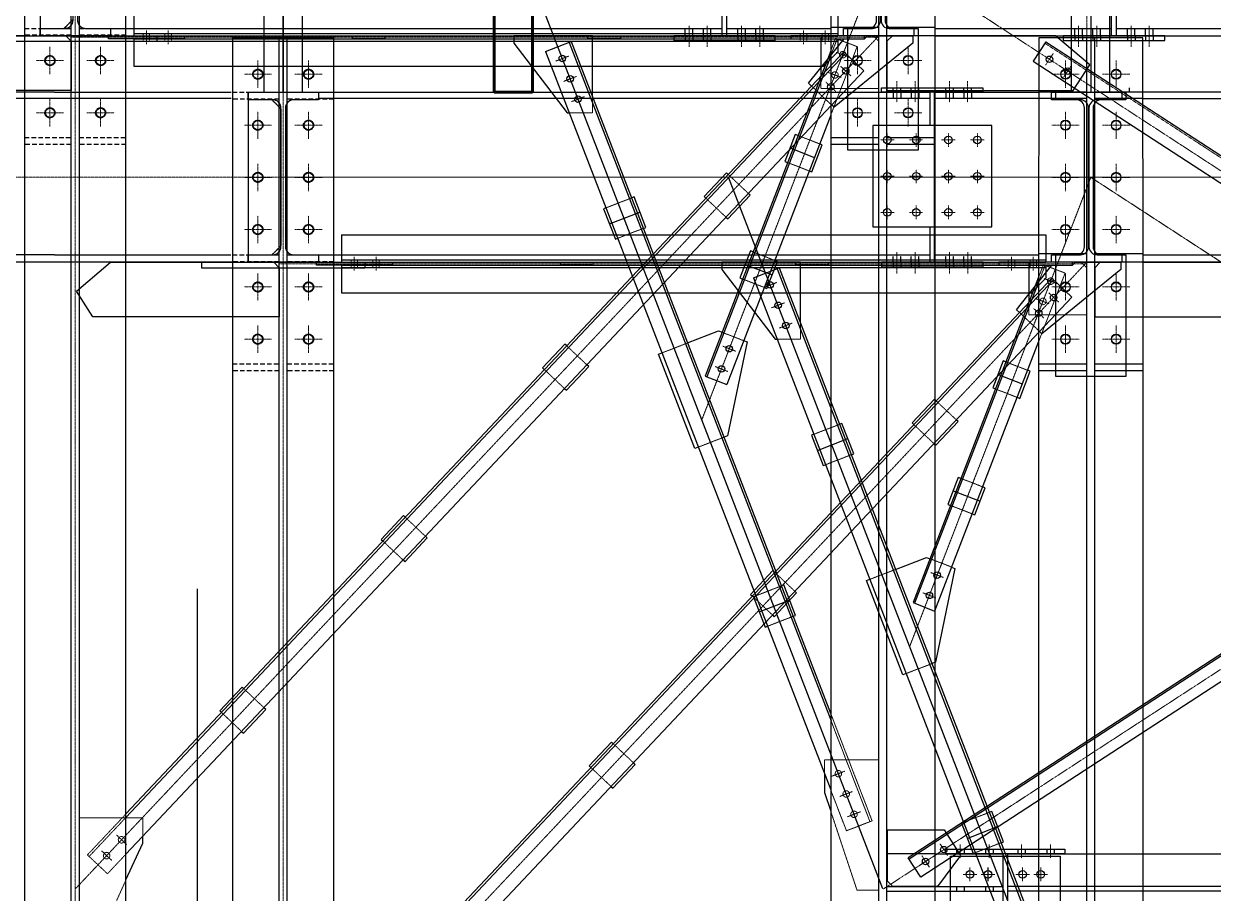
# Model space of a CAD drawing. Header units: millimetres. Extents: x 13669 to 217197, y -88248 to 24578.
# Drawn here: x 63692 to 66977, y -59605 to -57207 of the extents above; entities that cross this region are included whole.
import ezdxf

# ---------------------------------------------------------------- set-up
doc = ezdxf.new("R2010")
doc.units = ezdxf.units.MM
for name, pattern in [('CENTER2', [1.125, 0.75, -0.125, 0.125, -0.125]), ('DASHED', [19.05, 12.7, -6.35]), ('DASHED2', [0.375, 0.25, -0.125])]:
    doc.linetypes.add(name, pattern=pattern)
for name, color, linetype in [('CHAPA PISO', 3, 'Continuous'), ('Tx-DDIM', 1, 'Continuous'), ('Tx_M_EQUIPOS', 4, 'Continuous'), ('Tx_M_EXISTENTES', 8, 'Continuous'), ('Tx_M_OCULTOS', 2, 'DASHED2'), ('Tx_M_OCULTOS FINO', 1, 'DASHED2'), ('Tx_OCULTOS', 2, 'DASHED'), ('Tx_TEXTOS 2.5', 3, 'Continuous')]:
    doc.layers.add(name, color=color, linetype=linetype)
for name, color, linetype, lineweight in [('TITULOS', 6, 'Continuous', 60), ('Tx_EJES', 1, 'CENTER2', 5), ('Tx_M_CONTORNO FINO', 1, 'Continuous', 5), ('Tx_M_OCULTAS FINO', 1, 'DASHED2', 5)]:
    doc.layers.add(name, color=color, linetype=linetype, lineweight=lineweight)
doc.styles.add('Tx_texto', font='romans.shx')

# ---------------------------------------------------------------- blocks, each defined once
blk = doc.blocks.new('A$Cb393e613')
blk.add_line((5973.3, 4504.6), (5973.3, 29482.5))
at = {"layer": 'CHAPA PISO'}
for p, q in [((6157.3, 30852.2), (6157.3, 31452.2)), ((6210, 30852.2), (6210, 31452.2)), ((6210.3, 31452.2), (6210.3, 30852.2)), ((6263.3, 30852.2), (6263.3, 31452.2)), ((8387.3, 30852.2), (8387.3, 31452.2)), ((8440.3, 31452.2), (8440.3, 30852.2)), ((8493.3, 30852.2), (8493.3, 31452.2)), ((6845.9, 30852.2), (6792.9, 30852.2)), ((8546.3, 30864.2), (8546.3, 30852.2))]:
    blk.add_line(p, q, dxfattribs=at)
at = {"layer": 'TITULOS'}
for p, q in [((6792.9, 30852.2), (6792.9, 31452.2)), ((6898.9, 30852.2), (6898.9, 31452.2)), ((6792.9, 30852.2), (6898.9, 30852.2))]:
    blk.add_line(p, q, dxfattribs=at)
at = {"layer": 'Tx-DDIM'}
for p, q in [((8440.3, 28029.6), (7440.3, 30617.7)), ((8184.1, 30073.9), (8250.8, 30048.1)), ((7685.4, 29864.2), (7769.3, 29896.7)), ((8059.9, 29752.5), (8134.5, 29723.7)), ((8099, 28793.8), (8182.9, 28826.2))]:
    blk.add_line(p, q, dxfattribs=at)
at = {"layer": 'Tx_EJES'}
for p, q in [((6210.3, 31513.5), (6210.3, 22237)), ((6140.3, 30864.3), (6140.3, 30939.7)), ((6280.3, 30864.3), (6280.3, 30939.7)), ((8370.3, 30864.3), (8370.3, 30939.7)), ((8510.3, 30864.3), (8510.3, 30939.7)), ((6178, 30902), (6102.6, 30902)), ((6318, 30902), (6242.6, 30902)), ((7904.9, 30826.4), (7904.9, 30882.9)), ((7954.9, 30826.4), (7954.9, 30882.9)), ((8050.2, 30826.4), (8050.2, 30882.9)), ((8100.2, 30826.4), (8100.2, 30882.9)), ((8408, 30902), (8332.6, 30902)), ((8548, 30902), (8472.6, 30902)), ((7904.9, 30824.7), (7904.9, 30862.4)), ((7954.9, 30824.7), (7954.9, 30862.4)), ((8050.2, 30824.7), (8050.2, 30862.4)), ((8100.2, 30824.7), (8100.2, 30862.4)), ((6140.3, 30723.7), (6140.3, 30799.1)), ((6280.3, 30723.7), (6280.3, 30799.1)), ((8370.3, 30723.7), (8370.3, 30799.1)), ((8510.3, 30723.7), (8510.3, 30799.1)), ((6178, 30761.4), (6102.6, 30761.4)), ((6318, 30761.4), (6242.6, 30761.4)), ((8408, 30761.4), (8332.6, 30761.4)), ((8548, 30761.4), (8472.6, 30761.4)), ((7859.2, 30720.7), (7896.9, 30720.7)), ((7859.2, 30720.7), (7896.9, 30720.7)), ((7878.1, 30701.9), (7878.1, 30739.6)), ((7878.1, 30701.9), (7878.1, 30739.6)), ((7939.2, 30720.7), (7976.9, 30720.7)), ((7939.2, 30720.7), (7976.9, 30720.7)), ((7958.1, 30701.9), (7958.1, 30739.6)), ((7958.1, 30701.9), (7958.1, 30739.6)), ((8028.1, 30720.7), (8065.8, 30720.7)), ((8028.1, 30720.7), (8065.8, 30720.7)), ((8047, 30701.9), (8047, 30739.6)), ((8047, 30701.9), (8047, 30739.6)), ((8108.1, 30720.7), (8145.8, 30720.7)), ((8108.1, 30720.7), (8145.8, 30720.7)), ((8127, 30701.9), (8127, 30739.6)), ((8127, 30701.9), (8127, 30739.6)), ((6140.3, 30579.8), (6140.3, 30655.2)), ((6280.3, 30579.8), (6280.3, 30655.2)), ((8370.3, 30579.8), (8370.3, 30655.2)), ((8510.3, 30579.8), (8510.3, 30655.2)), ((11060.3, 30617.7), (0, 30617.7)), ((6178, 30617.5), (6102.6, 30617.5)), ((17270.7, 30617.7), (6210.3, 30617.7)), ((6210.3, 30617.7), (8429, 30617.7)), ((6318, 30617.5), (6242.6, 30617.5)), ((7859.2, 30620.7), (7896.9, 30620.7)), ((7859.2, 30620.7), (7896.9, 30620.7)), ((7878.1, 30601.9), (7878.1, 30639.6)), ((7878.1, 30601.9), (7878.1, 30639.6)), ((7939.2, 30620.7), (7976.9, 30620.7)), ((7939.2, 30620.7), (7976.9, 30620.7)), ((8440.3, 30617.7), (7940.3, 29323.7)), ((7958.1, 30601.9), (7958.1, 30639.6)), ((7958.1, 30601.9), (7958.1, 30639.6)), ((8028.1, 30620.7), (8065.8, 30620.7)), ((8028.1, 30620.7), (8065.8, 30620.7)), ((8047, 30601.9), (8047, 30639.6)), ((8047, 30601.9), (8047, 30639.6)), ((8108.1, 30620.7), (8145.8, 30620.7)), ((8108.1, 30620.7), (8145.8, 30620.7)), ((8127, 30601.9), (8127, 30639.6)), ((8127, 30601.9), (8127, 30639.6)), ((8408, 30617.5), (8332.6, 30617.5)), ((8440.3, 30617.7), (12420.7, 28029.6)), ((8548, 30617.5), (8472.6, 30617.5)), ((7859.2, 30520.7), (7896.9, 30520.7)), ((7859.2, 30520.7), (7896.9, 30520.7)), ((7878.1, 30501.9), (7878.1, 30539.6)), ((7878.1, 30501.9), (7878.1, 30539.6)), ((7939.2, 30520.7), (7976.9, 30520.7)), ((7939.2, 30520.7), (7976.9, 30520.7)), ((7958.1, 30501.9), (7958.1, 30539.6)), ((7958.1, 30501.9), (7958.1, 30539.6)), ((8028.1, 30520.7), (8065.8, 30520.7)), ((8028.1, 30520.7), (8065.8, 30520.7)), ((8047, 30501.9), (8047, 30539.6)), ((8047, 30501.9), (8047, 30539.6)), ((8108.1, 30520.7), (8145.8, 30520.7)), ((8108.1, 30520.7), (8145.8, 30520.7)), ((8127, 30501.9), (8127, 30539.6)), ((8127, 30501.9), (8127, 30539.6)), ((6140.3, 30435.9), (6140.3, 30511.3)), ((6280.3, 30435.9), (6280.3, 30511.3)), ((8370.3, 30435.9), (8370.3, 30511.3)), ((8510.3, 30435.9), (8510.3, 30511.3)), ((6178, 30473.6), (6102.6, 30473.6)), ((6318, 30473.6), (6242.6, 30473.6)), ((8408, 30473.6), (8332.6, 30473.6)), ((8548, 30473.6), (8472.6, 30473.6)), ((8429, 30383.2), (6210.3, 28029.6)), ((6397.6, 30368.9), (6397.6, 30389.6)), ((6406.6, 30360.3), (6406.6, 30398.3)), ((6415.6, 30368.9), (6415.6, 30389.6)), ((6457.6, 30368.9), (6457.6, 30389.6)), ((6466.6, 30360.3), (6466.6, 30398.3)), ((6475.6, 30368.9), (6475.6, 30389.6)), ((7905, 30410.7), (7905, 30373)), ((7905, 30409.1), (7905, 30352.6)), ((7955, 30410.7), (7955, 30373)), ((7955, 30409.1), (7955, 30352.6)), ((8050.3, 30410.7), (8050.3, 30373)), ((8050.3, 30409.1), (8050.3, 30352.6)), ((8100.3, 30410.7), (8100.3, 30373)), ((8100.3, 30409.1), (8100.3, 30352.6)), ((8212.4, 30368.9), (8212.4, 30389.6)), ((8221.4, 30360.3), (8221.4, 30398.3)), ((8230.4, 30368.9), (8230.4, 30389.6)), ((8272.4, 30368.9), (8272.4, 30389.6)), ((8281.4, 30360.3), (8281.4, 30398.3)), ((8290.4, 30368.9), (8290.4, 30389.6)), ((6140.3, 30277.4), (6140.3, 30352.8)), ((6199, 30379.3), (8429, 30379.3)), ((6280.3, 30277.4), (6280.3, 30352.8)), ((8370.3, 30277.4), (8370.3, 30352.8)), ((8510.3, 30277.4), (8510.3, 30352.8)), ((6178, 30315.1), (6102.6, 30315.1)), ((6318, 30315.1), (6242.6, 30315.1)), ((7537.4, 30313.7), (7572.9, 30327.4)), ((8311.9, 30338.1), (8347.4, 30324.4)), ((8408, 30315.1), (8332.6, 30315.1)), ((8548, 30315.1), (8472.6, 30315.1)), ((8290.3, 30282.1), (8325.7, 30268.4)), ((8351.5, 30273.3), (8323.9, 30299.4)), ((7559, 30257.8), (7594.5, 30271.5)), ((8310.4, 30229.7), (8282.7, 30255.7)), ((6140.3, 30133.4), (6140.3, 30208.8)), ((6280.3, 30133.4), (6280.3, 30208.8)), ((7580.7, 30201.8), (7616.1, 30215.5)), ((8370.3, 30133.4), (8370.3, 30208.8)), ((8510.3, 30133.4), (8510.3, 30208.8)), ((6178, 30171.1), (6102.6, 30171.1)), ((6318, 30171.1), (6242.6, 30171.1)), ((8408, 30171.1), (8332.6, 30171.1)), ((8548, 30171.1), (8472.6, 30171.1)), ((7998.5, 29527), (8034, 29513.3)), ((7976.9, 29471), (8012.3, 29457.3))]:
    blk.add_line(p, q, dxfattribs=at)
at = {"layer": 'Tx_EJES', "extrusion": (6.12323e-17, 1, -1.83697e-16)}
blk.add_line((8429, 22161.6), (8429, 31418.5), dxfattribs=at)
at = {"layer": 'Tx_EJES'}
blk.add_lwpolyline([(8298.7, 30192.5), (8243.4, 30244.7)], dxfattribs=at)
at = {"layer": 'Tx_M_CONTORNO FINO'}
for centre in [(8370.3, 30902), (8510.3, 30902), (8370.3, 30761.4), (8510.3, 30761.4), (8370.3, 30617.5), (8510.3, 30617.5), (8370.3, 30473.6), (8510.3, 30473.6), (8370.3, 30315.1), (8510.3, 30315.1), (8370.3, 30171.1), (8510.3, 30171.1)]:
    blk.add_circle(centre, 14, dxfattribs=at)
at = {"layer": 'Tx_M_EQUIPOS'}
for p, q in [((5579, 30852.2), (4410.8, 30852.2)), ((5579, 30852.2), (6066.8, 30852.2)), ((6113.3, 30852.2), (6113.3, 30383.2)), ((6307.3, 30852.2), (7996, 30852.2)), ((7996, 30852.2), (7996, 30760.7)), ((8009, 30760.7), (8009, 30852.2)), ((8009, 30852.2), (8296.8, 30852.2)), ((9071.6, 30852.2), (8583.8, 30852.2)), ((5579, 30834.9), (4410.8, 30834.9)), ((6066.8, 30834.9), (5579, 30834.9)), ((6179.3, 30831.6, -248.2), (6113.6, 30831.6, -248.2)), ((7995.6, 30834.9), (6307.3, 30834.9)), ((8296.8, 30834.9), (8009, 30834.9)), ((8583.8, 30834.9), (9071.6, 30834.9)), ((6204.3, 30428.8, -248.2), (6204.3, 30806.6, -248.2)), ((8009, 30383.2), (8009, 30760.7)), ((7996, 30480.7), (7996, 30383.2)), ((6371.6, 30459.2), (8316.4, 30459.2)), ((6371.6, 30459.2), (6371.6, 30383.2)), ((8316.4, 30459.2), (8316.4, 30383.2)), ((5579, 30403.8), (4410.8, 30403.8)), ((4410.8, 30383.2), (6070.3, 30384.7)), ((5579, 30403.8), (6065.9, 30403.8)), ((6113.3, 30383.2), (6113.3, 30403.8)), ((6113.3, 30383.2), (6113.3, 30403.8)), ((6113.6, 30403.8, -248.2), (6179.3, 30403.8, -248.2)), ((6307.3, 30403.8), (7996, 30403.8)), ((6307.3, 30383.2), (8296.2, 30383.2)), ((6371.6, 30389.6), (8316.4, 30389.6)), ((6371.6, 30383.2), (8316.4, 30383.2)), ((8009, 30403.8), (8296.2, 30403.8)), ((8343.3, 30068), (8343.3, 30383.2)), ((8537.3, 30383.2), (8537.3, 30068)), ((8585.1, 30403.8), (9071.6, 30403.8)), ((8585.1, 30383.2), (12276.2, 30383.2)), ((6371.6, 30375.3), (8316.4, 30375.3)), ((6371.6, 30375.3), (6371.6, 30299.3)), ((6371.6, 30368.9), (8316.4, 30368.9)), ((7509, 30340.3), (7579.8, 30367.7)), ((7573.9, 30365.4), (8297.3, 28492.9)), ((7579.8, 30367.7), (8295.8, 28514.5)), ((8316.4, 30375.3), (8316.4, 30339.3)), ((6350.3, 28236.4), (8332.6, 30339.3)), ((6350.3, 28227.1), (8337.3, 30334.9)), ((7509, 30340.3), (8296.2, 28302.8)), ((8296.2, 30341.7), (7949.4, 29444.1)), ((8296.2, 30328.4), (7953.8, 29442.4)), ((8276.4, 30299.3), (8316.4, 30339.3)), ((8387.9, 30287.1), (8332.6, 30339.3)), ((6350.3, 28125.6), (8387.9, 30287.1)), ((6371.6, 30299.3), (8276.4, 30299.3)), ((8296.2, 30164.2), (8009.1, 29421)), ((8537.3, 30068), (8343.3, 30068)), ((7901.2, 29535.9), (7986.9, 29569)), ((7986.9, 29569), (7996.2, 29565.4)), ((8065.2, 29538.7), (8011, 29279.6)), ((8055.9, 29542.3), (8065.2, 29538.7)), ((7949.4, 29444.1), (8009.1, 29421)), ((8011, 29279.6), (8001.6, 29276))]:
    blk.add_line(p, q, dxfattribs=at)
for points in [[(6350.3, 22237), (6350.3, 30335.5), (6350.3, 31002.2), (6070.3, 31002.2), (6070.3, 30351.4), (6070.3, 22237)], [(5733.2, 30383.2), (6184, 30383.2), (6199, 30368.2), (6199, 30232.7), (5685, 30232.7), (5639.2, 30303.1), (5733.2, 30383.2)], [(7638.7, 30215.2), (7638.7, 30383.2), (7421, 30383.2), (7421, 30363.2), (7568.7, 30170.9)], [(8243.4, 30244.7), (8235.3, 30252.3), (8333, 30375.3), (8389.4, 30375.3), (8397.4, 30383.2), (8523.4, 30383.2), (8523.4, 30363.2), (8305.5, 30186.1), (8298.7, 30192.5)], [(8294.4, 30383.2), (8269.1, 30383.2), (8269.1, 30271.8)], [(8917.4, 30383.2), (8466.6, 30383.2), (8451.6, 30368.2), (8451.6, 30232.7), (8965.7, 30232.7), (9011.5, 30303.1), (8917.4, 30383.2)], [(7568.7, 30170.9), (7574.4, 30170.9)], [(8206, 30108.3), (8198.5, 30111.2), (8169.7, 30036.6)], [(8236.8, 30010.6), (8244.3, 30007.7), (8273.1, 30082.4), (8265.7, 30085.2)], [(8169.7, 30036.6), (8177.1, 30033.7)], [(8013.5, 30000.7), (8008.4, 30005.5), (7946.6, 29940)], [(7753.1, 29938.7), (7746.6, 29936.1)], [(7779, 29852.2), (7785.5, 29854.7), (7753.1, 29938.7)], [(7946.6, 29940), (7951.7, 29935.2)], [(8007, 29883.1), (8012.1, 29878.3), (8073.9, 29943.8), (8068.8, 29948.6)], [(7675.7, 29908.7), (7669.2, 29906.2), (7701.6, 29822.3), (7708.1, 29824.8)], [(8081.8, 29786.9), (8074.3, 29789.8), (8045.5, 29715.2)], [(8112.7, 29689.2), (8120.1, 29686.3), (8149, 29761), (8141.5, 29763.8)], [(8045.5, 29715.2), (8053, 29712.3)], [(7567.6, 29527.7), (7562.5, 29532.5), (7500.8, 29467)], [(7930.7, 29248.6), (7921.4, 29245), (7821, 29504.9), (7830.3, 29508.5)], [(7500.8, 29467), (7505.9, 29462.2)], [(7561.2, 29410.1), (7566.3, 29405.3), (7628, 29470.8), (7622.9, 29475.6)], [(7121.8, 29054.7), (7116.7, 29059.5), (7054.9, 28994.1)], [(7115.3, 28937.1), (7120.4, 28932.3), (7182.2, 28997.8), (7177.1, 29002.6)], [(7054.9, 28994.1), (7060, 28989.3)], [(8089.3, 28838.3), (8082.8, 28835.7), (8115.2, 28751.8), (8121.7, 28754.3)], [(8166.7, 28868.2), (8160.2, 28865.6)], [(8192.6, 28781.7), (8199.1, 28784.2), (8166.7, 28868.2)]]:
    blk.add_lwpolyline(points, dxfattribs=at)
for points in [[(8585.2, 22237), (8585.2, 30335.5), (8583.8, 31002.2), (8296.8, 31002.2), (8296.2, 30351.4), (8296.2, 22237)], [(8142.5, 30852.2), (7862.5, 30852.2), (7862.5, 30864.9), (8142.5, 30864.9)], [(8167, 30760.7), (7838.1, 30760.7), (7838.1, 30480.7), (8167, 30480.7)], [(5985.3, 30383.2), (6435.3, 30383.2), (6435.3, 30367.4), (5985.3, 30367.4)], [(6302, 30383.2), (6512, 30383.2), (6512, 30375.3), (6302, 30375.3)], [(6975.5, 30383.2), (7065.5, 30383.2), (7065.5, 30375.3), (6975.5, 30375.3)], [(7625.5, 30383.2), (7715.5, 30383.2), (7715.5, 30375.3), (7625.5, 30375.3)], [(8142.7, 30383.2), (7862.7, 30383.2), (7862.7, 30370.5), (8142.7, 30370.5)], [(8389.4, 30383.2), (8186.4, 30383.2), (8186.4, 30375.3), (8389.4, 30375.3)]]:
    blk.add_lwpolyline(points, close=True, dxfattribs=at)
for points in [[(6113.3, 30403.8), (6181.8, 30403.8, 0.414214), (6204, 30426), (6204, 30809.4, 0.414214), (6181.8, 30831.6), (6113.3, 30831.6), (6113.3, 30852.2), (6307.3, 30852.2), (6307.3, 30831.6), (6238.8, 30831.6, 0.414214), (6216.6, 30809.4), (6216.6, 30426, 0.414214), (6238.8, 30403.8), (6307.3, 30403.8), (6307.3, 30383.2), (6113.3, 30383.2)], [(8332, 30403.8), (8400.5, 30403.8, 0.414214), (8422.7, 30426), (8422.7, 30809.4, 0.414214), (8400.5, 30831.6), (8332, 30831.6), (8332, 30852.2), (8526, 30852.2), (8526, 30831.6), (8457.5, 30831.6, 0.414214), (8435.3, 30809.4), (8435.3, 30426, 0.414214), (8457.5, 30403.8), (8526, 30403.8), (8526, 30383.2), (8332, 30383.2)], [(8343.3, 30403.8), (8411.8, 30403.8, 0.414214), (8434, 30426), (8434, 30809.4, 0.414214), (8411.8, 30831.6), (8343.3, 30831.6), (8343.3, 30852.2), (8537.3, 30852.2), (8537.3, 30831.6), (8468.8, 30831.6, 0.414214), (8446.6, 30809.4), (8446.6, 30426, 0.414214), (8468.8, 30403.8), (8537.3, 30403.8), (8537.3, 30383.2), (8343.3, 30383.2)]]:
    blk.add_lwpolyline(points, format="xyb", close=True, dxfattribs=at)
for centre, radius in [((7878.1, 30720.7), 10.5), ((7878.1, 30720.7), 10.5), ((7958.1, 30720.7), 10.5), ((7958.1, 30720.7), 10.5), ((8047, 30720.7), 10.5), ((8047, 30720.7), 10.5), ((8127, 30720.7), 10.5), ((8127, 30720.7), 10.5), ((7878.1, 30620.7), 10.5), ((7878.1, 30620.7), 10.5), ((7958.1, 30620.7), 10.5), ((7958.1, 30620.7), 10.5), ((8047, 30620.7), 10.5), ((8047, 30620.7), 10.5), ((8127, 30620.7), 10.5), ((8127, 30620.7), 10.5), ((7878.1, 30520.7), 10.5), ((7878.1, 30520.7), 10.5), ((7958.1, 30520.7), 10.5), ((7958.1, 30520.7), 10.5), ((8047, 30520.7), 10.5), ((8047, 30520.7), 10.5), ((8127, 30520.7), 10.5), ((8127, 30520.7), 10.5), ((7555.1, 30320.6), 9), ((8337.7, 30286.3), 9), ((7576.8, 30264.6), 9), ((8296.5, 30242.7), 9), ((7598.4, 30208.7), 9), ((8016.2, 29520.1), 9), ((7994.6, 29464.1), 9)]:
    blk.add_circle(centre, radius, dxfattribs=at)
at = {"layer": 'Tx_M_EXISTENTES'}
for centre in [(6140.3, 30902), (6280.3, 30902), (8370.3, 30902), (8510.3, 30902), (6140.3, 30761.4), (6280.3, 30761.4), (8370.3, 30761.4), (8510.3, 30761.4), (6140.3, 30617.5), (6280.3, 30617.5), (8370.3, 30617.5), (8510.3, 30617.5), (6140.3, 30473.6), (6280.3, 30473.6), (8370.3, 30473.6), (8510.3, 30473.6), (6140.3, 30315.1), (6280.3, 30315.1), (8370.3, 30315.1), (8510.3, 30315.1), (6140.3, 30171.1), (6280.3, 30171.1), (8370.3, 30171.1), (8510.3, 30171.1)]:
    blk.add_circle(centre, 12.7, dxfattribs=at)
at = {"layer": 'Tx_M_OCULTAS FINO'}
for p, q in [((8309.6, 30376.5), (8296.2, 30341.7)), ((8314.1, 30374.7), (8296.2, 30328.4)), ((8369.3, 30353.4), (8296.2, 30164.2)), ((8309.6, 30376.5), (8369.3, 30353.4))]:
    blk.add_line(p, q, dxfattribs=at)
for points in [[(8269.1, 30271.8), (8269.1, 30238.5), (8429, 30238.5), (8429, 30368.2), (8414, 30383.2), (8296.2, 30383.2)], [(7574.4, 30170.9), (7638.7, 30170.9), (7638.7, 30215.2)], [(8265.7, 30085.2), (8206, 30108.3)], [(8177.1, 30033.7), (8236.8, 30010.6)], [(8068.8, 29948.6), (8013.5, 30000.7)], [(7746.6, 29936.1), (7675.7, 29908.7)], [(7951.7, 29935.2), (8007, 29883.1)], [(7708.1, 29824.8), (7779, 29852.2)], [(8141.5, 29763.8), (8081.8, 29786.9)], [(8053, 29712.3), (8112.7, 29689.2)], [(7996.2, 29565.4), (8055.9, 29542.3)], [(7622.9, 29475.6), (7567.6, 29527.7)], [(7830.3, 29508.5), (7901.2, 29535.9)], [(7505.9, 29462.2), (7561.2, 29410.1)], [(8001.6, 29276), (7930.7, 29248.6)], [(7177.1, 29002.6), (7121.8, 29054.7)], [(7060, 28989.3), (7115.3, 28937.1)], [(8160.2, 28865.6), (8089.3, 28838.3)], [(8121.7, 28754.3), (8192.6, 28781.7)]]:
    blk.add_lwpolyline(points, dxfattribs=at)
for centre in [(8329.6, 30331.2), (8308, 30275.2)]:
    blk.add_circle(centre, 9, dxfattribs=at)
at = {"layer": 'Tx_M_OCULTOS', "extrusion": (6.12323e-17, 1, -1.83697e-16)}
for p, q in [((6199, 22237), (6199, 31002.2)), ((6221.6, 22237), (6221.6, 31002.2)), ((8429, 22237), (8429, 31002.2)), ((8451.6, 22237), (8451.6, 31002.2))]:
    blk.add_line(p, q, dxfattribs=at)
at = {"layer": 'Tx_M_OCULTOS'}
for p, q in [((7894.4, 30852.2), (7894.4, 30864.9)), ((7894.5, 30852.2), (7894.5, 30834.9)), ((7915.3, 30852.2), (7915.3, 30834.9)), ((7915.4, 30852.2), (7915.4, 30864.9)), ((7944.4, 30852.2), (7944.4, 30864.9)), ((7944.5, 30852.2), (7944.5, 30834.9)), ((7965.3, 30852.2), (7965.3, 30834.9)), ((7965.4, 30852.2), (7965.4, 30864.9)), ((8039.7, 30852.2), (8039.7, 30864.9)), ((8039.8, 30852.2), (8039.8, 30834.9)), ((8060.5, 30852.2), (8060.5, 30834.9)), ((8060.7, 30852.2), (8060.7, 30864.9)), ((8089.7, 30852.2), (8089.7, 30864.9)), ((8089.8, 30852.2), (8089.8, 30834.9)), ((8110.5, 30852.2), (8110.5, 30834.9)), ((8110.7, 30852.2), (8110.7, 30864.9)), ((8429, 30852.2), (8296.8, 30852.2)), ((8583.8, 30852.2), (8451.6, 30852.2)), ((6179.3, 30831.6, -248.2), (6113.6, 30831.6, -248.2)), ((6204.3, 30806.6, -248.2), (6179.3, 30831.6, -248.2)), ((8429, 30834.9), (8296.8, 30834.9)), ((8583.8, 30834.9), (8451.6, 30834.9)), ((6204.3, 30428.8, -248.2), (6204.3, 30806.6, -248.2)), ((6179.3, 30403.8, -248.2), (6204.3, 30428.8, -248.2)), ((6113.6, 30403.8, -248.2), (6179.3, 30403.8, -248.2)), ((7894.5, 30383.2), (7894.5, 30370.5)), ((7894.6, 30383.2), (7894.6, 30400.5)), ((7915.4, 30383.2), (7915.4, 30400.5)), ((7915.5, 30383.2), (7915.5, 30370.5)), ((7944.5, 30383.2), (7944.5, 30370.5)), ((7944.6, 30383.2), (7944.6, 30400.5)), ((7965.4, 30383.2), (7965.4, 30400.5)), ((7965.5, 30383.2), (7965.5, 30370.5)), ((8039.8, 30383.2), (8039.8, 30370.5)), ((8039.9, 30383.2), (8039.9, 30400.5)), ((8060.7, 30383.2), (8060.7, 30400.5)), ((8060.8, 30383.2), (8060.8, 30370.5)), ((8089.8, 30383.2), (8089.8, 30370.5)), ((8089.9, 30383.2), (8089.9, 30400.5)), ((8110.7, 30383.2), (8110.7, 30400.5)), ((8110.8, 30383.2), (8110.8, 30370.5)), ((8429, 30406.5), (8296.8, 30406.5)), ((8429, 30383.2), (8296.8, 30383.2)), ((8583.8, 30406.5), (8451.6, 30406.5)), ((8583.8, 30383.2), (8451.6, 30383.2)), ((8296.8, 30102.9), (8429, 30102.9)), ((8451.6, 30102.9), (8583.8, 30102.9)), ((8429, 30083.8), (8296.8, 30083.8)), ((8583.8, 30083.8), (8451.6, 30083.8))]:
    blk.add_line(p, q, dxfattribs=at)
blk.add_lwpolyline([(6113.3, 30403.8), (6181.8, 30403.8, 0.414214), (6204, 30426), (6204, 30809.4, 0.414214), (6181.8, 30831.6), (6113.3, 30831.6), (6113.3, 30852.2), (6307.3, 30852.2), (6307.3, 30831.6), (6238.8, 30831.6, 0.414214), (6216.6, 30809.4), (6216.6, 30426, 0.414214), (6238.8, 30403.8), (6307.3, 30403.8), (6307.3, 30383.2), (6113.3, 30383.2)], format="xyb", close=True, dxfattribs=at)
at = {"layer": 'Tx_M_OCULTOS FINO'}
for centre in [(6140.3, 30902), (6280.3, 30902), (6140.3, 30761.4), (6280.3, 30761.4), (6140.3, 30617.5), (6280.3, 30617.5), (6140.3, 30473.6), (6280.3, 30473.6), (6140.3, 30315.1), (6280.3, 30315.1), (6140.3, 30171.1), (6280.3, 30171.1)]:
    blk.add_circle(centre, 14, dxfattribs=at)
at = {"layer": 'Tx_OCULTOS'}
for p, q in [((6070.3, 30852.2), (6199, 30852.2)), ((6221.6, 30852.2), (6350.3, 30852.2)), ((6199, 30833.1), (6070.3, 30833.1)), ((6350.3, 30833.1), (6221.6, 30833.1)), ((6070.3, 30403.8), (6199, 30403.8)), ((6199, 30384.7), (6070.3, 30384.7)), ((6221.6, 30403.8), (6350.3, 30403.8)), ((6350.3, 30384.7), (6221.6, 30384.7)), ((6070.3, 30102.9), (6199, 30102.9)), ((6221.6, 30102.9), (6350.3, 30102.9)), ((6199, 30083.8), (6070.3, 30083.8)), ((6350.3, 30083.8), (6221.6, 30083.8))]:
    blk.add_line(p, q, dxfattribs=at)
at = {"layer": 'Tx_TEXTOS 2.5', "style": 'Tx_texto', "width": 0.7}
for p in [(6234.9, 20825.2), (6375.1, 20825.2)]:
    blk.add_attdef('1:50', p, '', height=125, dxfattribs=at)

msp = doc.modelspace()

# ---------------------------------------------------------------- block references
msp.add_blockref('A$Cb393e613', (58198.3266401, -88247.7902922))

# ---------------------------------------------------------------- next in the draw order: linework, layer by layer
at = {"layer": 'Tx-DDIM'}
for p, q in [((66064.4744279, -59593.5360058), (65064.4744279, -57005.3560055)), ((65808.2397788, -57549.227503), (65874.9815318, -57575.0146402)), ((65309.5076526, -57758.8559936), (65393.4592517, -57726.4194555)), ((65684.0644274, -57870.6156642), (65758.6880711, -57899.4481425)), ((65723.1143333, -58829.3445325), (65807.0659324, -58796.9079944))]:
    msp.add_line(p, q, dxfattribs=at)
at = {"layer": 'Tx_EJES'}
for p, q in [((63834.4744281, -56109.556508), (63834.4744281, -65386.1360055)), ((66064.4744279, -57005.3560055), (65564.4744279, -58299.4460056)), ((66064.4744279, -57005.3560055), (70044.8098709, -59593.5360058)), ((70044.8098709, -57005.3560054), (66066.0812229, -59593.5360058)), ((65529.1642191, -57212.3560055), (65529.1642191, -57250.0560055)), ((65579.1642191, -57212.3560057), (65579.1642191, -57250.0560057)), ((65674.4142191, -57212.3560049), (65674.4142191, -57250.0560049)), ((65724.4142191, -57212.3560057), (65724.4142191, -57250.0560057)), ((66605.0996623, -57212.3560067), (66605.0996623, -57250.0560067)), ((66654.8700799, -57212.3560069), (66654.8700799, -57250.0560069)), ((66750.1200798, -57212.356006), (66750.1200798, -57250.056006)), ((66800.1200798, -57212.356006), (66800.1200798, -57250.056006)), ((63823.1744281, -57243.8060055), (66053.1744279, -57243.8060055)), ((66053.1744279, -57239.8560055), (63834.4744281, -59593.5360054)), ((64021.7823862, -57254.1560055), (64021.7823862, -57233.4560055)), ((64030.7823862, -57262.8060055), (64030.7823862, -57224.8060055)), ((64039.7823862, -57254.1560055), (64039.7823862, -57233.4560055)), ((64081.7823862, -57254.1560055), (64081.7823862, -57233.4560055)), ((64090.7823862, -57262.8060055), (64090.7823862, -57224.8060055)), ((64099.7823862, -57254.1560055), (64099.7823862, -57233.4560055)), ((65529.1642191, -57213.9810047), (65529.1642191, -57270.5310047)), ((65579.1642191, -57213.9810047), (65579.1642191, -57270.5310047)), ((65674.4142191, -57213.9810047), (65674.4142191, -57270.5310047)), ((65724.4142191, -57213.9810047), (65724.4142191, -57270.5310047)), ((65836.5128167, -57254.1560055), (65836.5128167, -57233.4560055)), ((65845.5128167, -57262.8060055), (65845.5128167, -57224.8060055)), ((65854.5128167, -57254.1560055), (65854.5128167, -57233.4560055)), ((65896.5128167, -57254.1560055), (65896.5128167, -57233.4560055)), ((65905.5128167, -57262.8060055), (65905.5128167, -57224.8060055)), ((65914.5128167, -57254.1560055), (65914.5128167, -57233.4560055)), ((66604.9848712, -57213.9810055), (66604.9848712, -57270.5310055)), ((66654.9848712, -57213.9810055), (66654.9848712, -57270.5310055)), ((66750.2348712, -57213.9810055), (66750.2348712, -57270.5310055)), ((66800.2348712, -57213.9810055), (66800.2348712, -57270.5310055)), ((63764.4744281, -57345.7184588), (63764.4744281, -57270.3184588)), ((63904.4744281, -57345.7184588), (63904.4744281, -57270.3184588)), ((65994.4744279, -57345.7184588), (65994.4744279, -57270.3184588)), ((66134.4744279, -57345.7184588), (66134.4744279, -57270.3184588)), ((63802.1744281, -57308.0184588), (63726.7744281, -57308.0184588)), ((63942.1744281, -57308.0184588), (63866.7744281, -57308.0184588)), ((65161.5621006, -57309.3547047), (65197.0083314, -57295.6592775)), ((65936.0456207, -57285.0345493), (65971.4918515, -57298.7299765)), ((66032.1744279, -57308.0184588), (65956.7744279, -57308.0184588)), ((66172.1744279, -57308.0184588), (66096.7744279, -57308.0184588)), ((66534.8267122, -57288.5351267), (66514.1117428, -57320.3924656)), ((65914.421262, -57341.002282), (65949.8674927, -57354.6977092)), ((65975.6623317, -57349.7832102), (65948.0110963, -57323.7177315)), ((66585.1277736, -57321.2429733), (66564.4128041, -57353.1003122)), ((65183.1864593, -57365.3224374), (65218.6326901, -57351.6270102)), ((65934.5063127, -57393.4430556), (65906.8550773, -57367.3775769)), ((65204.810818, -57421.2901702), (65240.2570488, -57407.594743)), ((63764.4744281, -57489.7184588), (63764.4744281, -57414.3184588)), ((63904.4744281, -57489.7184588), (63904.4744281, -57414.3184588)), ((65994.4744279, -57489.7184588), (65994.4744279, -57414.3184588)), ((66134.4744279, -57489.7184588), (66134.4744279, -57414.3184588)), ((63802.1744281, -57452.0184588), (63726.7744281, -57452.0184588)), ((63942.1744281, -57452.0184588), (63866.7744281, -57452.0184588)), ((66032.1744279, -57452.0184588), (65956.7744279, -57452.0184588)), ((66172.1744279, -57452.0184588), (66096.7744279, -57452.0184588)), ((65622.6571304, -58096.1403721), (65658.1033612, -58109.8357993)), ((65601.0327717, -58152.1081048), (65636.4790025, -58165.803532)), ((65923.9023858, -59282.4285843), (65959.3486166, -59268.7331571)), ((65945.5267445, -59338.396317), (65980.9729753, -59324.7008899)), ((65967.1511033, -59394.3640498), (66002.597334, -59380.6686226)), ((63976.0949435, -59470.9991342), (63948.4437081, -59444.9336555)), ((66222.4111123, -59469.1764862), (66243.1319604, -59501.0300018)), ((66278.1598709, -59509.0360054), (66278.1598709, -59471.3360054)), ((66358.1598709, -59509.0360054), (66358.1598709, -59471.3360054)), ((66447.0598709, -59509.0360054), (66447.0598709, -59471.3360054)), ((66527.0598709, -59509.0360054), (66527.0598709, -59471.3360054)), ((63934.9389244, -59514.6589796), (63907.287689, -59488.5935009)), ((66172.1160878, -59501.8936148), (66192.8369358, -59533.7471303)), ((66304.649428, -59572.3860057), (66304.649428, -59534.6860057)), ((66304.9848709, -59572.3860054), (66304.9848709, -59534.6860054)), ((66354.649428, -59572.3860057), (66354.649428, -59534.6860057)), ((66354.9848709, -59572.3860054), (66354.9848709, -59534.6860054)), ((66450.2348709, -59572.3860054), (66450.2348709, -59534.6860054)), ((66450.2348709, -59572.3860054), (66450.2348709, -59534.6860054)), ((66500.2348709, -59572.3860054), (66500.2348709, -59534.6860054)), ((66500.2348709, -59572.3860054), (66500.2348709, -59534.6860054)), ((66323.499428, -59553.5360057), (66285.799428, -59553.5360057)), ((66323.8348709, -59553.5360054), (66286.1348709, -59553.5360054)), ((66373.499428, -59553.5360057), (66335.799428, -59553.5360057)), ((66373.8348709, -59553.5360054), (66336.1348709, -59553.5360054)), ((66431.3848709, -59553.5360054), (66469.0848709, -59553.5360054)), ((66469.0848709, -59553.5360054), (66431.3848709, -59553.5360054)), ((66481.3848709, -59553.5360054), (66519.0848709, -59553.5360054)), ((66519.0848709, -59553.5360054), (66481.3848709, -59553.5360054))]:
    msp.add_line(p, q, dxfattribs=at)
at = {"layer": 'Tx_EJES', "extrusion": (6.12323e-17, 1, -1.83697e-16)}
msp.add_line((66053.1744279, -65461.5360055), (66053.1744279, -56204.5761742), dxfattribs=at)
at = {"layer": 'Tx_EJES'}
msp.add_lwpolyline([(65922.8689244, -57430.5721708), (65867.5664536, -57378.4412133)], dxfattribs=at)
at = {"layer": 'Tx_M_CONTORNO FINO'}
for centre in [(65994.4744279, -57308.0184588), (66134.4744279, -57308.0184588), (65994.4744279, -57452.0184588), (66134.4744279, -57452.0184588)]:
    msp.add_circle(centre, 14, dxfattribs=at)
at = {"layer": 'Tx_M_EQUIPOS'}
for p, q in [((63737.4744281, -56770.8560055), (63737.4744281, -57239.8560055)), ((65633.1744279, -57239.8560047), (65633.1744279, -56862.3560056)), ((65620.1744278, -57142.3560056), (65620.1744278, -57239.8560047)), ((66695.7744278, -57239.8560055), (66695.7744278, -57142.3560056)), ((66709.109871, -57142.3560053), (66709.109871, -57239.8560055)), ((63995.7823862, -57163.8560055), (63995.7823862, -57239.8560055)), ((65940.5128167, -57163.8560055), (65940.5128167, -57239.8560055)), ((62034.974428, -57239.8560054), (63694.4744281, -57238.3560056)), ((63737.4744281, -57239.8560055), (63737.4744281, -57219.2560055)), ((63737.4744281, -57239.8560055), (63737.4744281, -57219.2560055)), ((63737.7744281, -57219.2560055, -248.168496), (63803.4744281, -57219.2560055, -248.168496)), ((63931.4744281, -57219.2560055), (65620.1744278, -57219.2560055)), ((63931.4744281, -57239.8560055), (65920.342351, -57239.8560055)), ((63995.7823862, -57233.4560055), (65940.5128167, -57233.4560055)), ((63995.7823862, -57239.8560055), (65940.5128167, -57239.8560055)), ((65633.1744279, -57219.2560055), (65920.342351, -57219.2560055)), ((65967.4744279, -57555.0960056), (65967.4744279, -57239.8560056)), ((66161.4744279, -57239.8560056), (66161.4744279, -57555.0960056)), ((66209.2143095, -57219.2560055), (66695.7744278, -57219.2560055)), ((66209.2143095, -57239.8560055), (69900.3587459, -57239.8560055)), ((66709.109871, -57219.2560055), (69400.509871, -57219.2560055)), ((63995.7823862, -57247.7560055), (65940.5128167, -57247.7560055)), ((63995.7823862, -57247.7560055), (63995.7823862, -57323.7560055)), ((63995.7823862, -57254.1560055), (65940.5128167, -57254.1560055)), ((65133.0903671, -57282.8337622), (65203.9828286, -57255.4429078)), ((65198.0129371, -57257.7495061), (65921.4742732, -59130.1976672)), ((65203.9828286, -57255.4429078), (65919.9744279, -59108.5580455)), ((65940.5128167, -57247.7560055), (65940.5128167, -57283.7560055)), ((69596.2531535, -57255.3904353), (66134.0527558, -59507.5665999)), ((69598.8705238, -57259.4140373), (66136.6701261, -59511.5902018)), ((66514.2065189, -57256.0419332), (66479.3181492, -57309.6963986)), ((66514.2065189, -57256.0419332), (69976.8224744, -59507.5791448)), ((63974.4744281, -59386.7040875), (65956.7378282, -57283.8448817)), ((63974.4744281, -59396.034436), (65961.3948784, -57288.2348571)), ((65133.0903671, -57282.8337622), (65920.3098708, -59320.2995377)), ((65920.3098708, -57281.3671223), (65573.4938337, -58178.9894533)), ((65920.3098708, -57294.6854363), (65577.9712524, -58180.719402)), ((65900.5128167, -57323.7560055), (65940.5128167, -57283.7560055)), ((66012.040299, -57335.9758392), (65956.7378282, -57283.8448817)), ((69631.151424, -57309.0384615), (66168.9510263, -59561.2146261)), ((66479.3181492, -57309.6963986), (69941.9341047, -59561.2336103)), ((63974.4744281, -59497.5019758), (66012.040299, -57335.9758392)), ((63995.7823862, -57323.7560055), (65900.5128167, -57323.7560055)), ((65920.3098708, -57458.9446426), (65633.1927487, -58202.0554359)), ((66161.4744279, -57555.0960056), (65967.4744279, -57555.0960056)), ((65525.3577118, -58087.2189533), (65611.0186555, -58054.1219725)), ((65611.0186555, -58054.1219725), (65620.346611, -58057.7260323)), ((65689.3734814, -58084.3960747), (65635.0945952, -58343.4912727)), ((65680.0455259, -58080.7920149), (65689.3734814, -58084.3960747)), ((65573.4938337, -58178.9894533), (65633.1927487, -58202.0554359)), ((65635.0945952, -58343.4912727), (65625.7666398, -58347.0953324)), ((66168.9510263, -59561.2146261), (66134.0527558, -59507.5665999))]:
    msp.add_line(p, q, dxfattribs=at)
for points in [[(63974.4744281, -65386.1360055), (63974.4744281, -57287.5641806), (63974.4744281, -56620.8560056), (63694.4744281, -56620.8560056), (63694.4744281, -57271.6641806), (63694.4744281, -65386.1360055)], [(63357.383308, -57239.8560054), (63808.1744281, -57239.8560054), (63823.1744281, -57254.8560054), (63823.1744281, -57390.3860793), (63309.1187757, -57390.3860793), (63263.2905054, -57319.9888517), (63357.383308, -57239.8560054)], [(65262.8813398, -57407.8828567), (65262.8813398, -57239.8560055), (65045.1785829, -57239.8560055), (65045.1785829, -57259.8560055), (65192.8813398, -57452.1849894)], [(65867.5664536, -57378.4412133), (65859.450243, -57370.7904551), (65957.1744279, -57247.7560055), (66013.5128167, -57247.7560055), (66021.5128167, -57239.8560055), (66147.5664536, -57239.8560055), (66147.5664536, -57259.8560055), (65929.6747007, -57436.987646), (65922.8689244, -57430.5721708)], [(65918.5444945, -57239.8560055), (65893.2835732, -57239.8560055), (65893.2835732, -57351.3160454)], [(66541.565548, -57239.8560055), (66090.7744279, -57239.8560055), (66075.7744279, -57254.8560055), (66075.7744279, -57390.3860793), (66589.8300803, -57390.3860793), (66635.6583505, -57319.9888517), (66541.565548, -57239.8560055)], [(65192.8813398, -57452.1849894), (65198.5229209, -57452.1849894)], [(65830.1183824, -57514.798929), (65822.656018, -57511.9156811), (65793.8235397, -57586.5393248)], [(65860.9846827, -57612.4885026), (65868.4471834, -57615.3718031), (65897.2796617, -57540.7481594), (65889.817161, -57537.8648589)], [(65793.8235397, -57586.5393248), (65801.2859041, -57589.4225726)], [(65637.6072164, -57622.3905789), (65632.5135678, -57617.5890433), (65570.7795392, -57683.0788114)], [(65377.2409827, -57684.4436559), (65370.7114139, -57686.9664978)], [(65403.1479519, -57770.9180969), (65409.6775208, -57768.3952551), (65377.2409827, -57684.4436559)], [(65570.7795392, -57683.0788114), (65575.8731879, -57687.8803469)], [(65631.1756587, -57740.0113044), (65636.2693073, -57744.8128399), (65698.0033358, -57679.3230719), (65692.9096872, -57674.5215363)], [(65299.8189524, -57714.3573522), (65293.2893836, -57716.880194), (65325.7259216, -57800.8317931), (65332.2554905, -57798.3089513)], [(65705.9430309, -57836.1870902), (65698.4806665, -57833.3038423), (65669.6481882, -57907.927486)], [(65736.8093312, -57933.8766638), (65744.2718319, -57936.7599643), (65773.1043102, -57862.1363206), (65765.6418095, -57859.2530201)], [(65669.6481882, -57907.927486), (65677.1105526, -57910.8107338)], [(65191.7503435, -58095.372237), (65186.6566949, -58090.5707014), (65124.9226663, -58156.0604694)], [(65554.8741783, -58374.4861868), (65545.5462228, -58378.0902466), (65445.1372949, -58118.2138675), (65454.4652503, -58114.6098077)], [(65124.9226663, -58156.0604694), (65130.0163149, -58160.862005)], [(65185.3187857, -58212.9929624), (65190.4124344, -58217.794498), (65252.1464629, -58152.30473), (65247.0528143, -58147.5031944)], [(64745.8934706, -58568.353895), (64740.799822, -58563.5523595), (64679.0657934, -58629.0421275)], [(64739.4619128, -58685.9746205), (64744.5555614, -58690.7761561), (64806.28959, -58625.286388), (64801.1959414, -58620.4848525)], [(64679.0657934, -58629.0421275), (64684.159442, -58633.8436631)], [(65790.8476634, -58754.9321949), (65784.3180946, -58757.4550367)], [(65816.7546326, -58841.4066359), (65823.2842015, -58838.883794), (65790.8476634, -58754.9321949)], [(65713.4256331, -58784.8458911), (65706.8960642, -58787.368733), (65739.3326023, -58871.3203321), (65745.8621711, -58868.7974902)], [(64300.0365976, -59041.3355531), (64294.942949, -59036.5340175), (64233.2089205, -59102.0237856)], [(64233.2089205, -59102.0237856), (64238.3025691, -59106.8253211)], [(64293.6050399, -59158.9562786), (64298.6986885, -59163.7578141), (64360.4327171, -59098.2680461), (64355.3390684, -59093.4665105)], [(65903.1744279, -59275.9499269), (65903.1744279, -59327.1797893)], [(65903.1744279, -59327.1797893), (65920.3098708, -59378.5861182)], [(66077.3812228, -59430.9657014), (66233.3251244, -59430.9657014), (66279.1533947, -59501.362929), (66215.2429711, -59587.2360058), (66092.3812229, -59587.2360058), (66077.3812229, -59572.2360058), (66077.3812228, -59430.9657014)], [(63974.4744281, -59568.7046469), (64020.5966236, -59467.5037045), (64020.5966236, -59448.5738245)], [(66207.9744279, -59496.5360058), (66395.774428, -59496.5360058), (66395.774428, -59502.7360057), (66395.774428, -59684.3360057), (66395.774428, -59690.5360058), (66207.9744279, -59690.5360058)]]:
    msp.add_lwpolyline(points, dxfattribs=at)
for points in [[(66209.3098708, -65386.1360055), (66209.3098708, -57287.5641806), (66207.9744279, -56620.8560056), (65920.9744279, -56620.8560056), (65920.3098708, -57271.6641806), (65920.3098708, -65386.1360055)], [(63609.4744282, -57239.8560055), (64059.4744279, -57239.8560055), (64059.4744279, -57255.6560055), (63609.4744282, -57255.6560055)], [(63926.1678117, -57239.8560055), (64136.1678117, -57239.8560055), (64136.1678117, -57247.7560055), (63926.1678117, -57247.7560055)], [(64599.6476014, -57239.8560055), (64689.6476014, -57239.8560055), (64689.6476014, -57247.7560055), (64599.6476014, -57247.7560055)], [(65249.6476014, -57239.8560055), (65339.6476014, -57239.8560055), (65339.6476014, -57247.7560055), (65249.6476014, -57247.7560055)], [(65766.7892191, -57239.8560047), (65486.7892191, -57239.8560047), (65486.7892186, -57252.5560049), (65766.7892186, -57252.5560049)], [(66013.5128167, -57239.8560055), (65810.5128167, -57239.8560055), (65810.5128167, -57247.7560055), (66013.5128167, -57247.7560055)], [(66842.6098712, -57239.8560055), (66562.6098712, -57239.8560055), (66562.6098707, -57252.5560056), (66842.6098707, -57252.5560056)], [(66238.1598709, -59483.8360054), (66567.0598709, -59483.8360054), (66567.0598709, -59496.5360054), (66238.1598709, -59496.5360054)], [(66554.2098709, -59684.3360054), (66251.0098709, -59684.3360054), (66251.0098709, -59502.7360054), (66554.2098709, -59502.7360054)], [(69700.509871, -59684.3360055), (69700.509871, -59690.5360056), (66409.109871, -59690.5360054), (66409.109871, -59684.3360054), (66409.109871, -59502.7360054), (66409.109871, -59496.5360054), (69700.509871, -59496.5360056), (69700.509871, -59502.7360055)]]:
    msp.add_lwpolyline(points, close=True, dxfattribs=at)
for points in [[(63737.4744281, -57219.2560055), (63805.9744281, -57219.2560055, 0.4142135624), (63828.1744281, -57197.0560055), (63828.1744281, -56813.6560055, 0.4142135624), (63805.9744281, -56791.4560055), (63737.4744281, -56791.4560055), (63737.4744281, -56770.8560055), (63931.4744281, -56770.8560055), (63931.4744281, -56791.4560055), (63862.9744281, -56791.4560055, 0.4142135624), (63840.7744281, -56813.6560055), (63840.7744281, -57197.0560055, 0.4142135624), (63862.9744281, -57219.2560055), (63931.4744281, -57219.2560055), (63931.4744281, -57239.8560055), (63737.4744281, -57239.8560055)], [(65956.1744279, -57219.2560055), (66024.6744279, -57219.2560055, 0.4142135624), (66046.8744279, -57197.0560055), (66046.8744279, -56813.6560055, 0.4142135624), (66024.6744279, -56791.4560055), (65956.1744279, -56791.4560055), (65956.1744279, -56770.8560055), (66150.1744279, -56770.8560055), (66150.1744279, -56791.4560055), (66081.6744279, -56791.4560055, 0.4142135624), (66059.4744279, -56813.6560055), (66059.4744279, -57197.0560055, 0.4142135624), (66081.6744279, -57219.2560055), (66150.1744279, -57219.2560055), (66150.1744279, -57239.8560055), (65956.1744279, -57239.8560055)], [(65967.4744279, -57219.2560055), (66035.9744279, -57219.2560055, 0.4142135624), (66058.1744279, -57197.0560055), (66058.1744279, -56813.6560055, 0.4142135624), (66035.9744279, -56791.4560055), (65967.4744279, -56791.4560055), (65967.4744279, -56770.8560055), (66161.4744279, -56770.8560055), (66161.4744279, -56791.4560055), (66092.9744279, -56791.4560055, 0.4142135624), (66070.7744279, -56813.6560055), (66070.7744279, -57197.0560055, 0.4142135624), (66092.9744279, -57219.2560055), (66161.4744279, -57219.2560055), (66161.4744279, -57239.8560055), (65967.4744279, -57239.8560055)]]:
    msp.add_lwpolyline(points, format="xyb", close=True, dxfattribs=at)
for centre, radius in [((65179.285216, -57302.5069911), 9), ((66524.4692275, -57304.4637962), 9), ((65961.836714, -57336.7504709), 9), ((66574.7702888, -57337.1716427), 9), ((65200.9095747, -57358.4747238), 9), ((65920.680695, -57380.4103162), 9), ((65222.5339334, -57414.4424566), 9), ((65640.3802458, -58102.9880857), 9), ((65618.7558871, -58158.9558184), 9), ((66232.7715364, -59485.103244), 9), ((66182.4765118, -59517.8203726), 9), ((66304.649428, -59553.5360057), 10.5), ((66304.9848709, -59553.5360054), 10.5), ((66354.649428, -59553.5360057), 10.5), ((66354.9848709, -59553.5360054), 10.5), ((66450.2348709, -59553.5360054), 10.5), ((66450.2348709, -59553.5360054), 10.5), ((66500.2348709, -59553.5360054), 10.5), ((66500.2348709, -59553.5360054), 10.5)]:
    msp.add_circle(centre, radius, dxfattribs=at)
at = {"layer": 'Tx_M_EXISTENTES'}
for centre in [(63764.4744281, -57308.0184588), (63904.4744281, -57308.0184588), (65994.4744279, -57308.0184588), (66134.4744279, -57308.0184588), (63764.4744281, -57452.0184588), (63904.4744281, -57452.0184588), (65994.4744279, -57452.0184588), (66134.4744279, -57452.0184588)]:
    msp.add_circle(centre, 12.7, dxfattribs=at)
at = {"layer": 'Tx_M_OCULTAS FINO'}
for p, q in [((65933.7351012, -57246.6202095), (65920.3098708, -57281.3671223)), ((65933.7351012, -57246.6202095), (65993.4340162, -57269.6861921)), ((65938.2125198, -57248.3501582), (65920.3098708, -57294.6854363)), ((65993.4340162, -57269.6861921), (65920.3098708, -57458.9446426)), ((66511.5898912, -57260.0660181), (69974.2058466, -59511.6032297)), ((65919.9744279, -59108.5580455), (66034.8002497, -59405.7479412)), ((65921.4742732, -59130.1976672), (66028.8303582, -59408.0545394)), ((65920.3098708, -59320.2995377), (65963.9077882, -59433.1387955)), ((63867.9990654, -59499.6571373), (63974.4744281, -59386.7040875)), ((63872.6561156, -59504.0471127), (63974.4744281, -59396.034436)), ((65963.9077882, -59433.1387955), (66034.8002497, -59405.7479412)), ((63923.3015362, -59551.7880948), (63867.9990654, -59499.6571373)), ((63923.3015362, -59551.7880948), (63974.4744281, -59497.5019758))]:
    msp.add_line(p, q, dxfattribs=at)
for points in [[(65893.2835732, -57351.3160454), (65893.2835732, -57384.6277028), (66053.1744279, -57384.6277028), (66053.1744279, -57254.8560055), (66038.1744279, -57239.8560055), (65920.342351, -57239.8560055)], [(65198.5229209, -57452.1849894), (65262.8813398, -57452.1849894), (65262.8813398, -57407.8828567)], [(65889.817161, -57537.8648589), (65830.1183824, -57514.798929)], [(65801.2859041, -57589.4225726), (65860.9846827, -57612.4885026)], [(65692.9096872, -57674.5215363), (65637.6072164, -57622.3905789)], [(65370.7114139, -57686.9664978), (65299.8189524, -57714.3573522)], [(65575.8731879, -57687.8803469), (65631.1756587, -57740.0113044)], [(65332.2554905, -57798.3089513), (65403.1479519, -57770.9180969)], [(65765.6418095, -57859.2530201), (65705.9430309, -57836.1870902)], [(65677.1105526, -57910.8107338), (65736.8093312, -57933.8766638)], [(65620.346611, -58057.7260323), (65680.0455259, -58080.7920149)], [(65247.0528143, -58147.5031944), (65191.7503435, -58095.372237)], [(65454.4652503, -58114.6098077), (65525.3577118, -58087.2189533)], [(65130.0163149, -58160.862005), (65185.3187857, -58212.9929624)], [(65625.7666398, -58347.0953324), (65554.8741783, -58374.4861868)], [(64801.1959414, -58620.4848525), (64745.8934706, -58568.353895)], [(64684.159442, -58633.8436631), (64739.4619128, -58685.9746205)], [(65784.3180946, -58757.4550367), (65713.4256331, -58784.8458911)], [(65745.8621711, -58868.7974902), (65816.7546326, -58841.4066359)], [(64355.3390684, -59093.4665105), (64300.0365976, -59041.3355531)], [(64238.3025691, -59106.8253211), (64293.6050399, -59158.9562786)], [(65920.3098708, -59237.1797893), (65903.1744279, -59237.1797893), (65903.1744279, -59275.9499269)], [(65920.3098708, -59378.5861182), (65993.1744279, -59597.1797893), (66053.1744279, -59597.1797893), (66053.1744279, -59237.1797893), (65920.3098708, -59237.1797893)], [(64020.5966236, -59448.5738245), (64020.5966236, -59397.5037045), (63845.7744281, -59397.5037045), (63845.7744281, -59697.5037045), (63915.7744281, -59697.5037045), (63974.4744281, -59568.7046469)]]:
    msp.add_lwpolyline(points, dxfattribs=at)
for centre in [(65953.7687361, -57291.8822629), (65932.1443774, -57347.8499956), (65941.6255012, -59275.5808707), (65963.2498599, -59331.5486034), (65984.8742186, -59387.5163362), (63962.2693258, -59457.9663949), (63921.1133067, -59501.6262402)]:
    msp.add_circle(centre, 9, dxfattribs=at)
at = {"layer": 'Tx_M_OCULTOS', "extrusion": (6.12323e-17, 1, -1.83697e-16)}
for p, q in [((63823.1744281, -65386.1360055), (63823.1744281, -56620.8560056)), ((63845.7744281, -65386.1360055), (63845.7744281, -56620.8560056)), ((66053.1744279, -65386.1360055), (66053.1744279, -56620.8560056)), ((66075.7744279, -65386.1360055), (66075.7744279, -56620.8560056))]:
    msp.add_line(p, q, dxfattribs=at)
at = {"layer": 'Tx_M_OCULTOS'}
for p, q in [((63803.4744281, -57219.2560055, -248.168496), (63828.4744281, -57194.2560055, -248.168496)), ((63737.7744281, -57219.2560055, -248.168496), (63803.4744281, -57219.2560055, -248.168496)), ((65518.6642191, -57239.8560047), (65518.6642191, -57252.5560049)), ((65518.7790103, -57239.8560053), (65518.7790103, -57222.5560053)), ((65539.5494279, -57239.8560053), (65539.5494279, -57222.5560053)), ((65539.6642191, -57239.8560047), (65539.6642191, -57252.5560049)), ((65568.6642191, -57239.8560047), (65568.6642191, -57252.5560049)), ((65568.7790103, -57239.8560053), (65568.7790103, -57222.5560053)), ((65589.5494279, -57239.8560053), (65589.5494279, -57222.5560053)), ((65589.6642191, -57239.8560047), (65589.6642191, -57252.5560049)), ((65663.9142191, -57239.8560047), (65663.9142191, -57252.5560049)), ((65664.0290103, -57239.8560048), (65664.0290103, -57222.5560048)), ((65684.7994279, -57239.8560048), (65684.7994279, -57222.5560048)), ((65684.9142191, -57239.8560047), (65684.9142191, -57252.5560049)), ((65713.9142191, -57239.8560047), (65713.9142191, -57252.5560049)), ((65714.0290103, -57239.8560055), (65714.0290103, -57222.5560055)), ((65734.7994279, -57239.8560055), (65734.7994279, -57222.5560055)), ((65734.9142191, -57239.8560047), (65734.9142191, -57252.5560049)), ((66053.1744279, -57216.5560056), (65920.9744279, -57216.5560056)), ((66053.1864462, -57239.8560055), (65920.9864461, -57239.8560055)), ((66207.9744279, -57216.5560056), (66075.7744279, -57216.5560056)), ((66207.9864461, -57239.8560055), (66075.7864461, -57239.8560055)), ((66594.4848711, -57239.8560055), (66594.4848711, -57252.5560056)), ((66594.7144535, -57239.8560067), (66594.7144535, -57222.5560067)), ((66615.4848711, -57239.8560067), (66615.4848711, -57222.5560067)), ((66615.4848711, -57239.8560055), (66615.4848711, -57252.5560056)), ((66644.4848711, -57239.8560067), (66644.4848711, -57222.5560067)), ((66644.4848711, -57239.8560055), (66644.4848711, -57252.5560056)), ((66665.2552887, -57239.8560067), (66665.2552887, -57222.5560067)), ((66665.4848711, -57239.8560055), (66665.4848711, -57252.5560056)), ((66739.734871, -57239.8560059), (66739.734871, -57222.5560059)), ((66739.7348712, -57239.8560055), (66739.7348712, -57252.5560056)), ((66760.5052886, -57239.8560059), (66760.5052886, -57222.5560059)), ((66760.7348712, -57239.8560055), (66760.7348712, -57252.5560056)), ((66789.734871, -57239.8560058), (66789.734871, -57222.5560058)), ((66789.7348712, -57239.8560055), (66789.7348712, -57252.5560056)), ((66810.5052886, -57239.8560058), (66810.5052886, -57222.5560058)), ((66810.7348712, -57239.8560055), (66810.7348712, -57252.5560056)), ((65920.9744279, -57520.2434588), (66053.1744279, -57520.2434588)), ((66053.1744279, -57539.3434588), (65920.9744279, -57539.3434588)), ((66075.7744279, -57520.2434588), (66207.9744279, -57520.2434588)), ((66207.9744279, -57539.3434588), (66075.7744279, -57539.3434588)), ((66207.9744279, -59496.5360058), (66075.774428, -59496.5360058)), ((66267.9144533, -59483.8360054), (66267.9144533, -59496.5360054)), ((66288.6848709, -59483.8360054), (66288.6848709, -59496.5360054)), ((66347.9144533, -59483.8360054), (66347.9144533, -59496.5360054)), ((66368.6848709, -59483.8360054), (66368.6848709, -59496.5360054)), ((66436.8144533, -59483.8360054), (66436.8144533, -59496.5360054)), ((66457.5848709, -59483.8360054), (66457.5848709, -59496.5360054)), ((66516.8144533, -59483.8360054), (66516.8144533, -59496.5360054)), ((66537.5848709, -59483.8360054), (66537.5848709, -59496.5360054)), ((66075.774428, -59587.2360058), (66395.774428, -59587.2360058)), ((66075.774428, -59599.8360058), (66395.774428, -59599.8360058)), ((66267.7677301, -59587.2360058), (66267.7677301, -59599.8360058)), ((66288.8177301, -59587.2360058), (66288.8177301, -59599.8360058)), ((66347.7677301, -59587.2360058), (66347.7677301, -59599.8360058)), ((66368.8177301, -59587.2360058), (66368.8177301, -59599.8360058)), ((69700.509871, -59587.2360056), (66409.109871, -59587.2360056)), ((69700.509871, -59599.8360056), (66409.109871, -59599.8360056))]:
    msp.add_line(p, q, dxfattribs=at)
msp.add_lwpolyline([(63737.4744281, -57219.2560055), (63805.9744281, -57219.2560055, 0.4142135624), (63828.1744281, -57197.0560055), (63828.1744281, -56813.6560055, 0.4142135624), (63805.9744281, -56791.4560055), (63737.4744281, -56791.4560055), (63737.4744281, -56770.8560055), (63931.4744281, -56770.8560055), (63931.4744281, -56791.4560055), (63862.9744281, -56791.4560055, 0.4142135624), (63840.7744281, -56813.6560055), (63840.7744281, -57197.0560055, 0.4142135624), (63862.9744281, -57219.2560055), (63931.4744281, -57219.2560055), (63931.4744281, -57239.8560055), (63737.4744281, -57239.8560055)], format="xyb", close=True, dxfattribs=at)
at = {"layer": 'Tx_M_OCULTOS FINO'}
for centre in [(63764.4744281, -57308.0184588), (63904.4744281, -57308.0184588), (63764.4744281, -57452.0184588), (63904.4744281, -57452.0184588)]:
    msp.add_circle(centre, 14, dxfattribs=at)
at = {"layer": 'Tx_OCULTOS'}
for p, q in [((63694.4744281, -57219.2560056), (63823.1744281, -57219.2560056)), ((63823.1744281, -57238.3560056), (63694.4744281, -57238.3560056)), ((63845.7744281, -57219.2560056), (63974.4744281, -57219.2560056)), ((63974.4744281, -57238.3560056), (63845.7744281, -57238.3560056)), ((63694.4744281, -57520.2434588), (63823.1744281, -57520.2434588)), ((63823.1744281, -57539.3434588), (63694.4744281, -57539.3434588)), ((63845.7744281, -57520.2434588), (63974.4744281, -57520.2434588)), ((63974.4744281, -57539.3434588), (63845.7744281, -57539.3434588))]:
    msp.add_line(p, q, dxfattribs=at)

doc.saveas('drawing.dxf')
